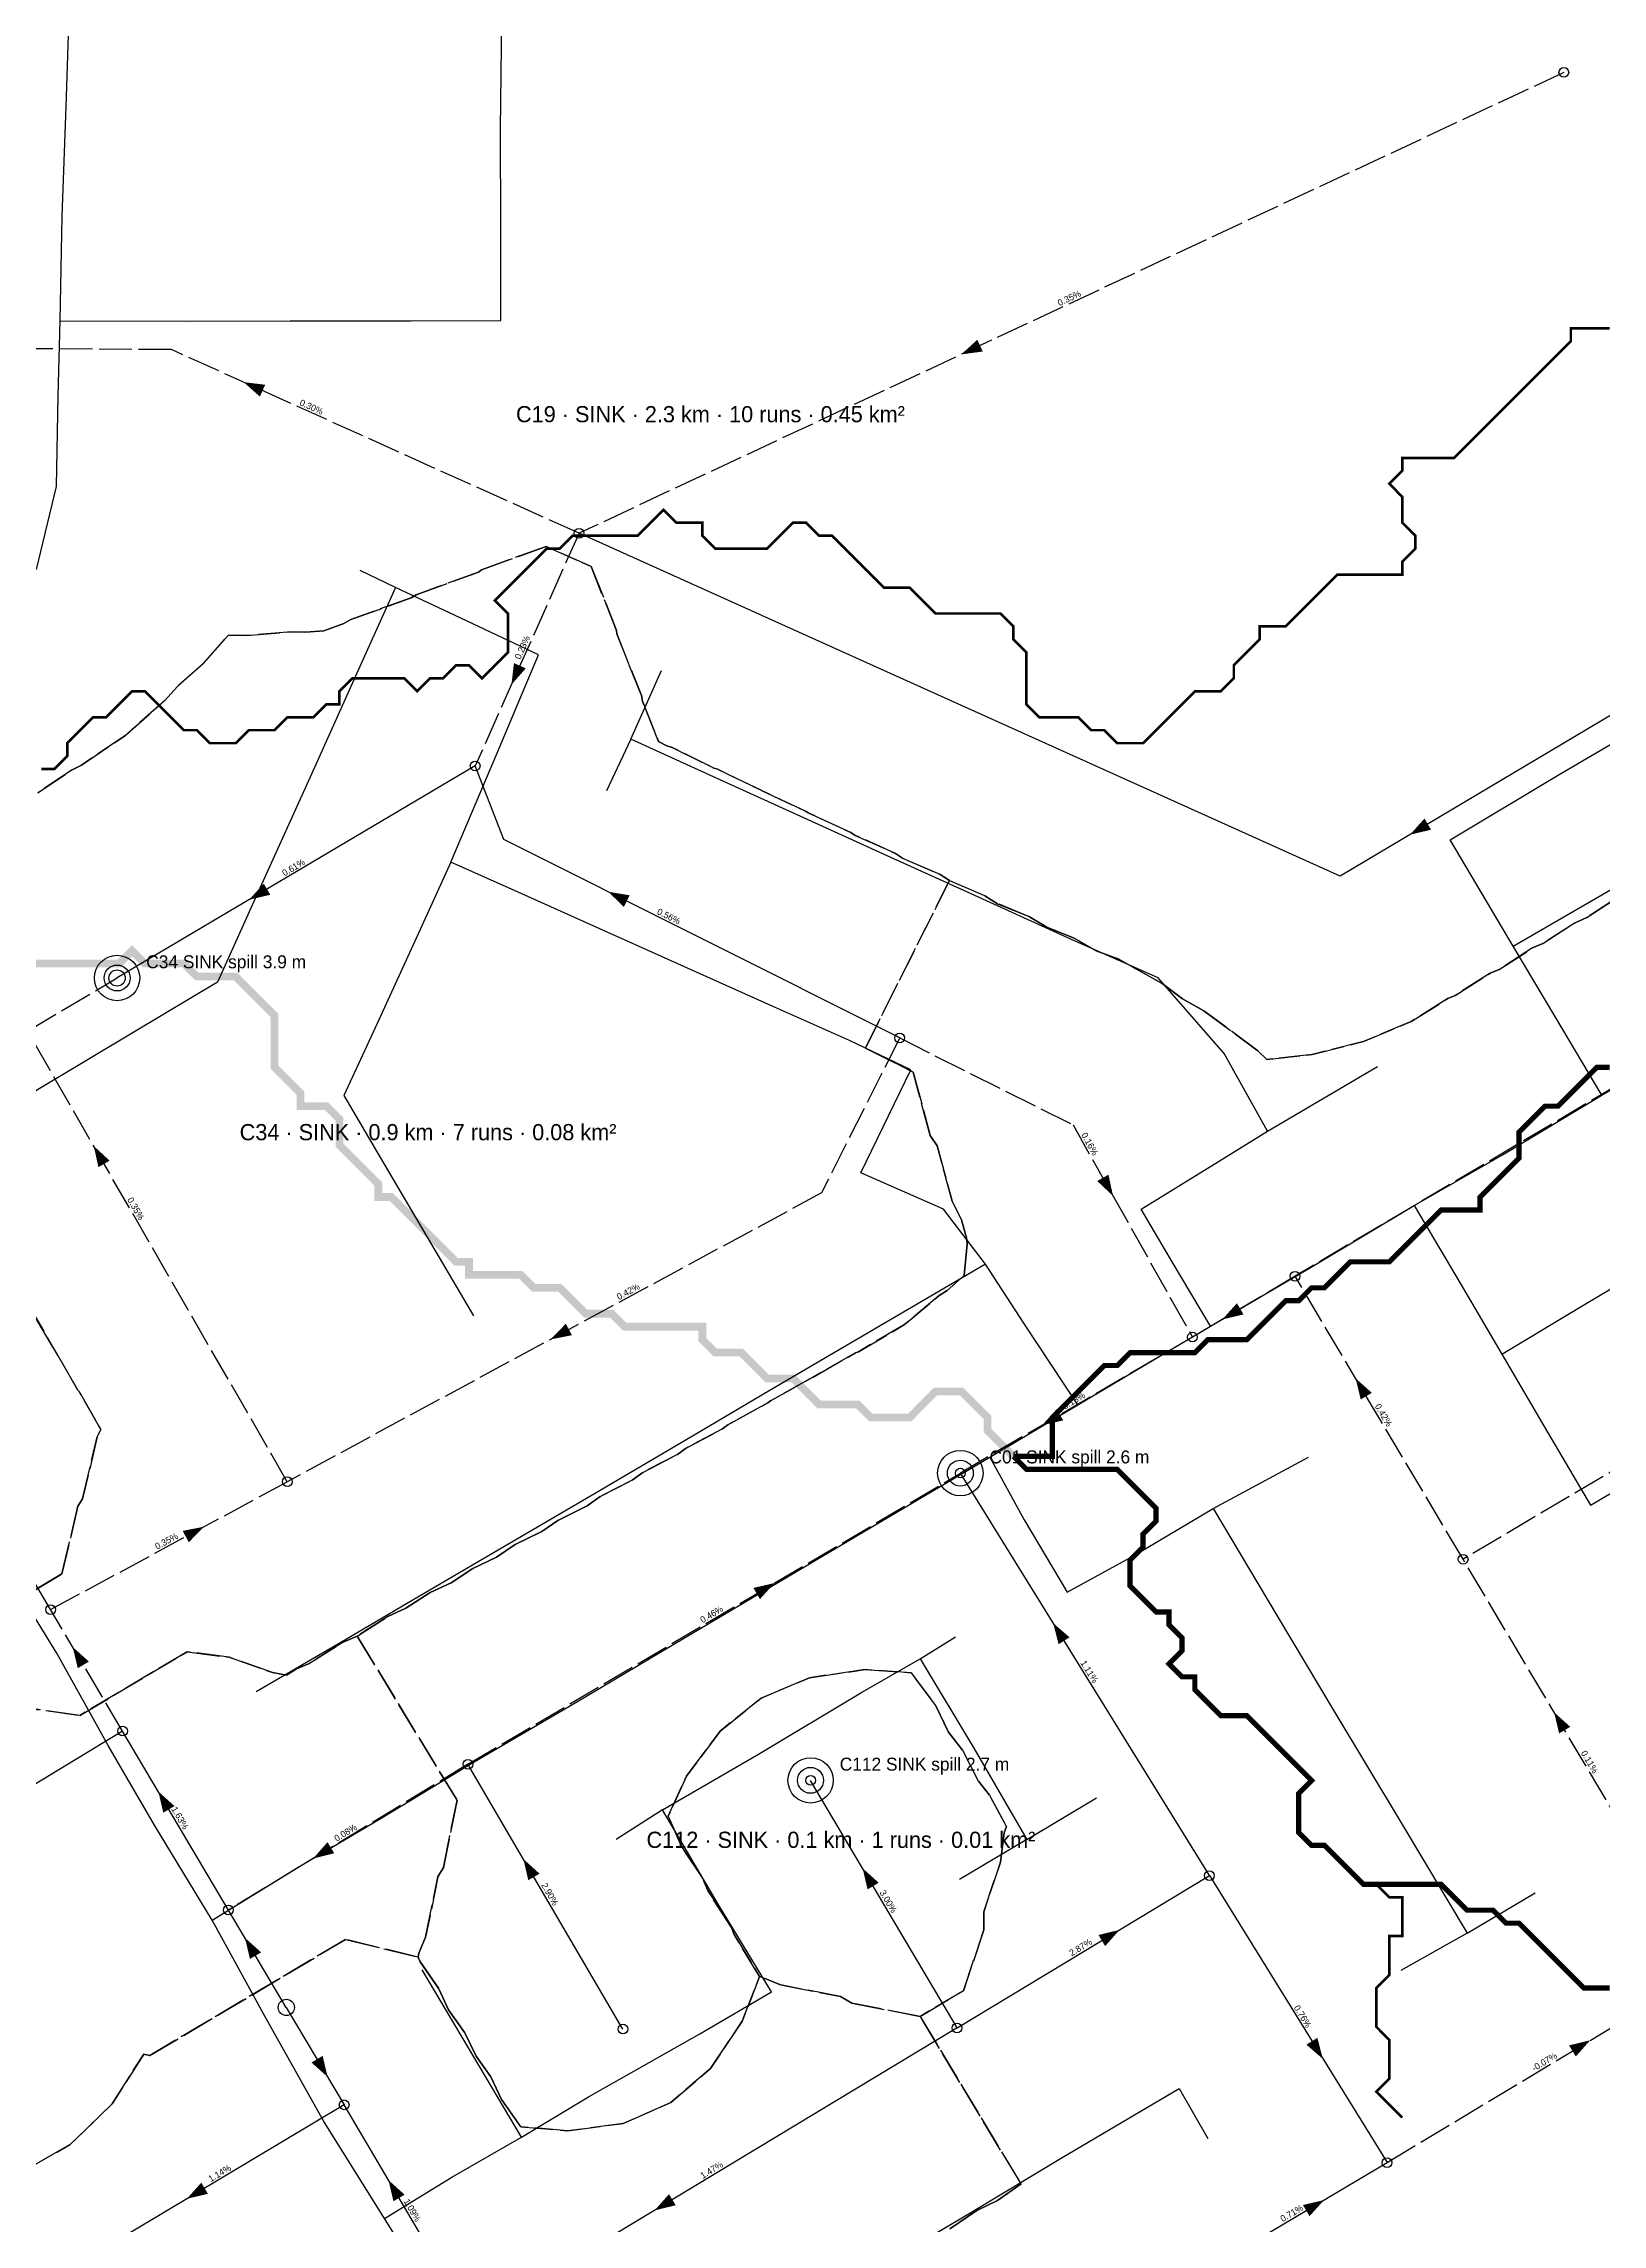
# Model space of a CAD drawing. Header units: metres. Extents: x 442821 to 452274, y 2561971 to 2571293.
# Drawn here: x 445036 to 445517, y 2566411 to 2567084 of the extents above; entities that cross this region are included whole.
import ezdxf
from ezdxf.enums import TextEntityAlignment as Align

# ---------------------------------------------------------------- set-up
doc = ezdxf.new("R2010")
doc.units = ezdxf.units.M
doc.header["$LTSCALE"] = 8
doc.linetypes.add('DASHED', pattern=[1.524, 1.27, -0.254])
for name, color, linetype in [('A_ARROWS', 7, 'Continuous'), ('A_BUILT_2006', 252, 'Continuous'), ('A_CATCH_LABEL', 7, 'Continuous'), ('A_CATCHMENTS', 7, 'Continuous'), ('A_GRADIENT', 8, 'Continuous'), ('A_JUNCTIONS', 8, 'Continuous'), ('A_OUTLET_LABEL', 7, 'Continuous'), ('A_OUTLETS', 7, 'Continuous'), ('A_RUNS', 7, 'Continuous'), ('A_STREAMS', 5, 'Continuous')]:
    doc.layers.add(name, color=color, linetype=linetype)

msp = doc.modelspace()

# ---------------------------------------------------------------- linework, layer by layer
at = {"layer": 'A_ARROWS', "color": 4}
for points in [[(445319.14, 2566988.24), (445324.09, 2566992.77), (445325.78, 2566989.14)], [(445097.66, 2566979.68), (445104.31, 2566978.88), (445102.67, 2566975.23)], [(445457.63, 2566840.03), (445462.11, 2566845.02), (445464.15, 2566841.58)]]:
    msp.add_solid(points, dxfattribs=at)
at = {"layer": 'A_ARROWS', "color": 3}
for points in [[(445180.31, 2566886.33), (445181.1, 2566892.99), (445184.75, 2566891.36)], [(445099.37, 2566819.96), (445103.86, 2566824.94), (445105.89, 2566821.5)], [(445210.19, 2566822.41), (445216.81, 2566821.33), (445215.02, 2566817.75)], [(445051.39, 2566743.98), (445056.31, 2566739.44), (445052.85, 2566737.44)], [(445192.41, 2566684.29), (445197.09, 2566689.1), (445198.99, 2566685.58)], [(445085.42, 2566626.48), (445080.74, 2566621.68), (445078.84, 2566625.2)], [(445044.93, 2566589.35), (445049.91, 2566584.86), (445046.47, 2566582.82)], [(445123.59, 2566456.66), (445118.6, 2566461.14), (445122.04, 2566463.19)], [(445080.12, 2566419.07), (445084.59, 2566424.07), (445086.64, 2566420.63)], [(445142.37, 2566424.85), (445147.34, 2566420.35), (445143.9, 2566418.32)], [(445224.5, 2566415.5), (445228.94, 2566420.52), (445231.01, 2566417.1)]]:
    msp.add_solid(points, dxfattribs=at)
at = {"layer": 'A_ARROWS', "color": 2}
for points in [[(445365.98, 2566728.56), (445361.1, 2566733.16), (445364.59, 2566735.12)], [(445399.72, 2566690.45), (445404.21, 2566695.44), (445406.25, 2566691.99)], [(445440.87, 2566672.27), (445445.86, 2566667.79), (445442.42, 2566665.74)], [(445344.07, 2566657.79), (445348.58, 2566662.75), (445350.6, 2566659.3)], [(445261.52, 2566609.11), (445257.03, 2566604.14), (445254.99, 2566607.58)], [(445347.51, 2566596.74), (445352.58, 2566592.35), (445349.18, 2566590.24)], [(445502.12, 2566569.21), (445507.11, 2566564.73), (445503.67, 2566562.69)], [(445184.01, 2566523.93), (445188.97, 2566519.42), (445185.52, 2566517.39)], [(445368.01, 2566502.08), (445363.56, 2566497.06), (445361.49, 2566500.49)], [(445430.73, 2566462.26), (445425.66, 2566466.65), (445429.06, 2566468.76)], [(445513.26, 2566468.01), (445508.81, 2566463), (445506.74, 2566466.42)], [(445431.11, 2566418.7), (445426.63, 2566413.72), (445424.59, 2566417.16)]]:
    msp.add_solid(points, dxfattribs=at)
at = {"layer": 'A_ARROWS', "color": 1}
for points in [[(445071.34, 2566544.77), (445076.32, 2566540.28), (445072.87, 2566538.24)], [(445119.13, 2566524.1), (445123.55, 2566529.14), (445125.63, 2566525.72)], [(445288.69, 2566521.1), (445293.67, 2566516.61), (445290.23, 2566514.57)], [(445098.07, 2566499.61), (445103.06, 2566495.13), (445099.62, 2566493.09)]]:
    msp.add_solid(points, dxfattribs=at)
at = {"layer": 'A_BUILT_2006', "color": 252}
for points in [[(445042.93, 2567064.74), (445043.77, 2567093)], [(445176.93, 2567057.75), (445177.32, 2567091.74)], [(445041.65, 2567030.93), (445042.93, 2567064.74)], [(445177.03, 2567027.07), (445176.93, 2567057.75)], [(445041.05, 2566998.57), (445041.65, 2567030.93)], [(445177.03, 2566998.66), (445177.03, 2567027.07)], [(445040.47, 2566975.44), (445041.05, 2566998.57)], [(445041.05, 2566998.57), (445080.32, 2566998.47)], [(445080.32, 2566998.47), (445112.04, 2566998.62)], [(445112.04, 2566998.62), (445149.27, 2566998.64)], [(445149.27, 2566998.64), (445177.03, 2566998.66)], [(445039.91, 2566947.47), (445040.47, 2566975.44)], [(445033.75, 2566921.9), (445039.91, 2566947.47)], [(445144.51, 2566916.29), (445133.62, 2566921.52)], [(445144.51, 2566916.29), (445132.62, 2566889.91)], [(445164.65, 2566906.85), (445144.51, 2566916.29)], [(445188.62, 2566895.52), (445164.65, 2566906.85)], [(445175.76, 2566865.03), (445188.62, 2566895.52)], [(445132.62, 2566889.91), (445118.56, 2566858.72)], [(445217.12, 2566869.52), (445226.62, 2566890.74)], [(445503.69, 2566858.61), (445533.74, 2566876.17)], [(445161.62, 2566831.52), (445175.76, 2566865.03)], [(445217.12, 2566869.52), (445209.62, 2566853.52)], [(445244.98, 2566856.84), (445217.12, 2566869.52)], [(445118.56, 2566858.72), (445102.68, 2566823.49)], [(445470.03, 2566838.41), (445503.69, 2566858.61)], [(445270.74, 2566845.12), (445244.98, 2566856.84)], [(445297.16, 2566833.1), (445270.74, 2566845.12)], [(445489.51, 2566805.6), (445470.03, 2566838.41)], [(445161.62, 2566831.52), (445151.59, 2566809.65)], [(445182.34, 2566822.25), (445161.62, 2566831.52)], [(445319.9, 2566822.76), (445297.16, 2566833.1)], [(445489.51, 2566805.6), (445522.71, 2566824.88)], [(445102.68, 2566823.49), (445089.62, 2566794.52)], [(445204.64, 2566812.28), (445182.34, 2566822.25)], [(445353.41, 2566807.61), (445319.9, 2566822.76)], [(445231.62, 2566800.21), (445204.64, 2566812.28)], [(445151.59, 2566809.65), (445138.83, 2566781.79)], [(445379.89, 2566795.84), (445353.41, 2566807.61)], [(445502.52, 2566783.74), (445489.51, 2566805.6)], [(445261.51, 2566786.85), (445231.62, 2566800.21)], [(445089.62, 2566794.52), (445063.74, 2566779.05)], [(445400.24, 2566772.49), (445379.89, 2566795.84)], [(445284.62, 2566776.52), (445261.51, 2566786.85)], [(445516.83, 2566759.67), (445502.52, 2566783.74)], [(445063.74, 2566779.05), (445033.56, 2566761.01)], [(445138.83, 2566781.79), (445128.62, 2566759.52)], [(445516.83, 2566759.67), (445551.51, 2566779.25)], [(445303.62, 2566767.52), (445284.62, 2566776.52)], [(445413.62, 2566748.52), (445400.24, 2566772.49)], [(445288.2, 2566735.72), (445303.62, 2566767.52)], [(445413.62, 2566748.52), (445447.62, 2566768.52)], [(445128.62, 2566759.52), (445143.86, 2566733.61)], [(445486.22, 2566741.26), (445516.83, 2566759.67)], [(445396.39, 2566737.84), (445413.62, 2566748.52)], [(445374.62, 2566724.52), (445396.39, 2566737.84)], [(445458.97, 2566725.62), (445486.22, 2566741.26)], [(445143.86, 2566733.61), (445158.02, 2566709.54)], [(445313.62, 2566724.52), (445288.2, 2566735.72)], [(445326.62, 2566707.52), (445313.62, 2566724.52)], [(445384.26, 2566708.26), (445374.62, 2566724.52)], [(445428.12, 2566707.21), (445458.97, 2566725.62)], [(445458.97, 2566725.62), (445473.09, 2566701.68)], [(445511.46, 2566695.02), (445538.42, 2566711.11)], [(445158.02, 2566709.54), (445168.62, 2566691.52)], [(445326.62, 2566707.52), (445306.79, 2566695.88)], [(445338.44, 2566689.26), (445326.62, 2566707.52)], [(445396.05, 2566688.37), (445384.26, 2566708.26)], [(445396.05, 2566688.37), (445428.12, 2566707.21)], [(445473.09, 2566701.68), (445485.94, 2566679.78)], [(445306.79, 2566695.88), (445282.73, 2566681.77)], [(445485.94, 2566679.78), (445511.46, 2566695.02)], [(445355.16, 2566664.12), (445338.44, 2566689.26)], [(445375.88, 2566676.41), (445396.05, 2566688.37)], [(445282.73, 2566681.77), (445259.89, 2566668.37)], [(445355.16, 2566664.12), (445375.88, 2566676.41)], [(445485.94, 2566679.78), (445499, 2566657.44)], [(445259.89, 2566668.37), (445233.89, 2566653.12)], [(445327.93, 2566647.97), (445355.16, 2566664.12)], [(445499, 2566657.44), (445513.32, 2566633.15)], [(445233.89, 2566653.12), (445204.69, 2566635.91)], [(445296.75, 2566629.49), (445327.93, 2566647.97)], [(445327.93, 2566647.97), (445338.59, 2566628.58)], [(445396.91, 2566632.12), (445426.29, 2566647.96)], [(445204.69, 2566635.91), (445173.72, 2566617.82)], [(445513.32, 2566633.15), (445525.83, 2566640.44)], [(445262.7, 2566609.32), (445296.75, 2566629.49)], [(445372.29, 2566617.47), (445396.91, 2566632.12)], [(445396.91, 2566632.12), (445416.76, 2566598.75)], [(445338.59, 2566628.58), (445351.83, 2566606.25)], [(445173.72, 2566617.82), (445148.45, 2566602.99)], [(445351.83, 2566606.25), (445372.29, 2566617.47)], [(445040.07, 2566587.22), (445026.39, 2566609.57)], [(445230.48, 2566590.19), (445262.7, 2566609.32)], [(445148.45, 2566602.99), (445128.9, 2566591.52)], [(445416.76, 2566598.75), (445434.1, 2566569.67)], [(445128.9, 2566591.52), (445101.55, 2566575.48)], [(445200.51, 2566572.42), (445230.48, 2566590.19)], [(445306.44, 2566585.75), (445317.39, 2566592.54)], [(445055.84, 2566559), (445040.07, 2566587.22)], [(445288.1, 2566575.24), (445306.44, 2566585.75)], [(445306.44, 2566585.75), (445323.01, 2566558.11)], [(445256.54, 2566556.32), (445288.1, 2566575.24)], [(445167.57, 2566553.19), (445200.51, 2566572.42)], [(445434.1, 2566569.67), (445454.92, 2566535.11)], [(445070.2, 2566534.39), (445055.84, 2566559)], [(445226.9, 2566539.07), (445256.54, 2566556.32)], [(445323.01, 2566558.11), (445339.39, 2566530.01)], [(445140.08, 2566536.58), (445167.57, 2566553.19)], [(445339.39, 2566530.01), (445360.92, 2566542.86)], [(445115.69, 2566522.11), (445140.08, 2566536.58)], [(445226.9, 2566539.07), (445212.62, 2566529.99)], [(445244.42, 2566509.44), (445226.9, 2566539.07)], [(445454.92, 2566535.11), (445475.32, 2566501.09)], [(445087.94, 2566505.06), (445070.2, 2566534.39)], [(445339.39, 2566530.01), (445318.6, 2566517.6)], [(445087.94, 2566505.06), (445115.69, 2566522.11)], [(445260.62, 2566483), (445244.42, 2566509.44)], [(445475.32, 2566501.09), (445496.29, 2566513.48)], [(445104.34, 2566475.28), (445087.94, 2566505.06)], [(445475.32, 2566501.09), (445454.84, 2566489.51)], [(445167.04, 2566465.63), (445152.74, 2566489.76)], [(445238.48, 2566469.97), (445260.62, 2566483)], [(445122.35, 2566443.13), (445104.34, 2566475.28)], [(445204.12, 2566450.53), (445238.48, 2566469.97)], [(445183.37, 2566438.08), (445167.04, 2566465.63)], [(445183.37, 2566438.08), (445204.12, 2566450.53)], [(445368.55, 2566442.58), (445386.44, 2566453.16)], [(445386.44, 2566453.16), (445395.22, 2566437.69)], [(445141.15, 2566413.01), (445122.35, 2566443.13)], [(445350.3, 2566431.78), (445368.55, 2566442.58)], [(445161.95, 2566425.71), (445183.37, 2566438.08)], [(445322.6, 2566415.13), (445350.3, 2566431.78)], [(445141.15, 2566413.01), (445161.95, 2566425.71)], [(445291, 2566396.43), (445322.6, 2566415.13)], [(445159.82, 2566383.04), (445141.15, 2566413.01)]]:
    msp.add_lwpolyline(points, dxfattribs=at)
at = {"layer": 'A_CATCHMENTS', "color": 3, "linetype": 'DASHED'}
for points in [[(445034.1, 2566852.95), (445044.57, 2566859.97), (445047.67, 2566861.53), (445060.99, 2566870.54), (445073.26, 2566881.33), (445077.24, 2566885.79), (445085.13, 2566892.8), (445092.87, 2566901.46), (445095.26, 2566901.63), (445098.63, 2566901.52), (445112.4, 2566902.64), (445116.72, 2566902.48), (445122.37, 2566902.99), (445128.54, 2566905.23), (445130.79, 2566906.42), (445149.37, 2566913.15), (445150.93, 2566914.1), (445170.19, 2566921.07), (445171.07, 2566921.77), (445191.01, 2566928.99), (445204.92, 2566922.78), (445212.77, 2566903.07), (445212.82, 2566902.02), (445220.43, 2566882.94), (445220.73, 2566881.27), (445225.72, 2566868.74), (445228.26, 2566867.47), (445229.94, 2566866.94), (445242.83, 2566860.6), (445243.69, 2566860.34), (445257.4, 2566853.73), (445257.44, 2566853.72), (445271.24, 2566847.23), (445271.92, 2566846.76), (445285.04, 2566840.73), (445286.45, 2566839.8), (445298.83, 2566834.22), (445300.97, 2566832.84), (445312.62, 2566827.71), (445315.5, 2566825.88), (445289.57, 2566774.19), (445304.3, 2566766.77), (445309.55, 2566747.25), (445311.75, 2566743.99), (445316.33, 2566726.96), (445319.2, 2566721.21), (445320.83, 2566715.17), (445320.97, 2566713.63), (445320.09, 2566704.02), (445314.75, 2566699.33), (445312.28, 2566697.79), (445301.65, 2566688.84), (445287.38, 2566680.49), (445286.51, 2566680.16), (445273.43, 2566672.68), (445273.38, 2566672.65), (445260.28, 2566665.33), (445259.44, 2566664.68), (445247.13, 2566657.97), (445245.5, 2566656.73), (445233.99, 2566650.61), (445231.55, 2566648.79), (445220.86, 2566643.23), (445217.6, 2566640.85), (445207.73, 2566635.84), (445203.64, 2566632.92), (445194.61, 2566628.45), (445189.68, 2566625.01), (445181.49, 2566621.04), (445175.71, 2566617.1), (445168.37, 2566613.63), (445161.73, 2566609.19), (445155.26, 2566606.21), (445147.76, 2566601.3), (445142.15, 2566598.78), (445132.7, 2566592.73), (445128.41, 2566590.9), (445117.67, 2566584.14), (445114.02, 2566582.61), (445110.93, 2566580.69), (445106.59, 2566581.47), (445093.21, 2566586.19), (445080.23, 2566587.9), (445047.07, 2566568.23), (445024.51, 2566571.43)], [(445001.2, 2566587.99), (445041.56, 2566611.92), (445041.56, 2566611.92), (445046.53, 2566632.79), (445047.93, 2566635.06), (445052.5, 2566654.24), (445053.55, 2566656.53), (445046.89, 2566668.2), (445046.5, 2566668.65), (445038.75, 2566682.04), (445038.69, 2566682.11), (445030.81, 2566695.54)], [(445029.28, 2566427.42), (445044.17, 2566435.79), (445057.07, 2566448.37), (445066.82, 2566463.74), (445068.57, 2566463.3), (445068.73, 2566463.29), (445129.07, 2566499.14), (445151.48, 2566493.68), (445152.01, 2566492.44), (445157.92, 2566483.9), (445160.87, 2566477.37), (445165.95, 2566470.32), (445169.39, 2566463.07), (445173.95, 2566456.71), (445177.23, 2566449.72), (445183.2, 2566441.33), (445197.64, 2566440.03), (445214.83, 2566442.35), (445229.54, 2566448.77), (445241.78, 2566459.29), (445251.55, 2566473.9), (445256.92, 2566487.66), (445257.33, 2566487.58), (445263.39, 2566485.08), (445281.88, 2566481.47), (445285.35, 2566479.48), (445306.42, 2566475.37), (445337.59, 2566423.7), (445330.35, 2566418.61), (445323.94, 2566415.52), (445315.65, 2566409.83)]]:
    msp.add_lwpolyline(points, dxfattribs=at)
at = {"layer": 'A_CATCHMENTS', "color": 4, "linetype": 'DASHED'}
for points in [[(445521.69, 2566820.67), (445512.23, 2566814.49), (445508.59, 2566812.87), (445498.67, 2566806.47), (445495.49, 2566805.07), (445485.11, 2566798.44), (445482.38, 2566797.26), (445471.54, 2566790.42), (445469.28, 2566789.46), (445457.98, 2566782.4), (445443.32, 2566776.22), (445427.4, 2566772.19), (445413.49, 2566770.67), (445410.66, 2566773.36), (445394.05, 2566785.71), (445387.44, 2566789.35), (445381.13, 2566794.15), (445367.75, 2566801.59), (445360.83, 2566804.19), (445353.98, 2566808.14), (445345.59, 2566811.45), (445340.2, 2566814.68), (445330.36, 2566818.73), (445326.41, 2566821.19), (445315.5, 2566825.88), (445312.62, 2566827.71), (445300.97, 2566832.84), (445298.83, 2566834.22), (445286.45, 2566839.8), (445285.04, 2566840.73), (445271.92, 2566846.76), (445271.24, 2566847.23), (445257.44, 2566853.72), (445257.4, 2566853.73), (445243.69, 2566860.34), (445242.83, 2566860.6), (445229.94, 2566866.94), (445228.26, 2566867.47), (445225.72, 2566868.74), (445220.73, 2566881.27), (445220.43, 2566882.94), (445212.82, 2566902.02), (445212.77, 2566903.07), (445204.92, 2566922.78), (445191.01, 2566928.99), (445171.07, 2566921.77), (445170.19, 2566921.07), (445150.93, 2566914.1), (445149.37, 2566913.15), (445130.79, 2566906.42), (445128.54, 2566905.23), (445122.37, 2566902.99), (445116.72, 2566902.48), (445112.4, 2566902.64), (445098.63, 2566901.52), (445095.26, 2566901.63), (445092.87, 2566901.46), (445085.13, 2566892.8), (445077.24, 2566885.79), (445073.26, 2566881.33), (445060.99, 2566870.54), (445047.67, 2566861.53), (445044.57, 2566859.97), (445034.1, 2566852.95)], [(445030.81, 2566695.54), (445038.69, 2566682.11), (445038.75, 2566682.04), (445046.5, 2566668.65), (445046.89, 2566668.2), (445053.55, 2566656.53), (445052.5, 2566654.24), (445047.93, 2566635.06), (445046.53, 2566632.79), (445041.56, 2566611.92), (445001.2, 2566587.99)]]:
    msp.add_lwpolyline(points, dxfattribs=at)
at = {"layer": 'A_CATCHMENTS', "color": 2, "linetype": 'DASHED'}
msp.add_lwpolyline([(445315.65, 2566409.83), (445323.94, 2566415.52), (445330.35, 2566418.61), (445337.59, 2566423.7), (445306.42, 2566475.37), (445319.79, 2566483.28), (445326.15, 2566502.09), (445326.09, 2566507.64), (445331.26, 2566522.96), (445332.38, 2566531.99), (445333.06, 2566534), (445327.9, 2566543.63), (445324.47, 2566547.94), (445319.53, 2566557.54), (445315.25, 2566563.11), (445311.15, 2566571.44), (445303.73, 2566581.41), (445289.46, 2566582.38), (445272.29, 2566579.89), (445257.38, 2566573.57), (445244.73, 2566563.44), (445234.33, 2566549.49), (445228.69, 2566537.18), (445232.83, 2566527.75), (445239.27, 2566518.15), (445240.9, 2566514.19), (445248.19, 2566502.8), (445249.02, 2566500.66), (445256.92, 2566487.66), (445251.55, 2566473.9), (445241.78, 2566459.29), (445229.54, 2566448.77), (445214.83, 2566442.35), (445197.64, 2566440.03), (445183.2, 2566441.33), (445177.23, 2566449.72), (445173.95, 2566456.71), (445169.39, 2566463.07), (445165.95, 2566470.32), (445160.87, 2566477.37), (445157.92, 2566483.9), (445152.01, 2566492.44), (445151.48, 2566493.68), (445151.72, 2566494.86), (445153.84, 2566499.8), (445157.63, 2566518.45), (445159.31, 2566521.29), (445163.53, 2566542.05), (445132.7, 2566592.73), (445142.15, 2566598.78), (445147.76, 2566601.3), (445155.26, 2566606.21), (445161.73, 2566609.19), (445168.37, 2566613.63), (445175.71, 2566617.1), (445181.49, 2566621.04), (445189.68, 2566625.01), (445194.61, 2566628.45), (445203.64, 2566632.92), (445207.73, 2566635.84), (445217.6, 2566640.85), (445220.86, 2566643.23), (445231.55, 2566648.79), (445233.99, 2566650.61), (445245.5, 2566656.73), (445247.13, 2566657.97), (445259.44, 2566664.68), (445260.28, 2566665.33), (445273.38, 2566672.65), (445273.43, 2566672.68), (445286.51, 2566680.16), (445287.38, 2566680.49), (445301.65, 2566688.84), (445312.28, 2566697.79), (445314.75, 2566699.33), (445320.09, 2566704.02), (445320.97, 2566713.63), (445320.83, 2566715.17), (445319.2, 2566721.21), (445316.33, 2566726.96), (445311.75, 2566743.99), (445309.55, 2566747.25), (445304.3, 2566766.77), (445289.57, 2566774.19), (445315.5, 2566825.88), (445326.41, 2566821.19), (445330.36, 2566818.73), (445340.2, 2566814.68), (445345.59, 2566811.45), (445353.98, 2566808.14), (445360.83, 2566804.19), (445367.75, 2566801.59), (445381.13, 2566794.15), (445387.44, 2566789.35), (445394.05, 2566785.71), (445410.66, 2566773.36), (445413.49, 2566770.67), (445427.4, 2566772.19), (445443.32, 2566776.22), (445457.98, 2566782.4), (445469.28, 2566789.46), (445471.54, 2566790.42), (445482.38, 2566797.26), (445485.11, 2566798.44), (445495.49, 2566805.07), (445498.67, 2566806.47), (445508.59, 2566812.87), (445512.23, 2566814.49), (445521.69, 2566820.67)], dxfattribs=at)
at = {"layer": 'A_CATCHMENTS', "color": 1, "linetype": 'DASHED'}
msp.add_lwpolyline([(445024.51, 2566571.43), (445047.07, 2566568.23), (445080.23, 2566587.9), (445093.21, 2566586.19), (445106.59, 2566581.47), (445110.93, 2566580.69), (445114.02, 2566582.61), (445117.67, 2566584.14), (445128.41, 2566590.9), (445132.7, 2566592.73), (445163.53, 2566542.05), (445159.31, 2566521.29), (445157.63, 2566518.45), (445153.84, 2566499.8), (445151.72, 2566494.86), (445151.48, 2566493.68), (445129.07, 2566499.14), (445068.73, 2566463.29), (445068.57, 2566463.3), (445066.82, 2566463.74), (445057.07, 2566448.37), (445044.17, 2566435.79), (445029.28, 2566427.42)], dxfattribs=at)
msp.add_lwpolyline([(445257.33, 2566487.58), (445256.92, 2566487.66), (445249.02, 2566500.66), (445248.19, 2566502.8), (445240.9, 2566514.19), (445239.27, 2566518.15), (445232.83, 2566527.75), (445228.69, 2566537.18), (445234.33, 2566549.49), (445244.73, 2566563.44), (445257.38, 2566573.57), (445272.29, 2566579.89), (445289.46, 2566582.38), (445303.73, 2566581.41), (445311.15, 2566571.44), (445315.25, 2566563.11), (445319.53, 2566557.54), (445324.47, 2566547.94), (445327.9, 2566543.63), (445333.06, 2566534), (445332.38, 2566531.99), (445331.26, 2566522.96), (445326.09, 2566507.64), (445326.15, 2566502.09), (445319.79, 2566483.28), (445306.42, 2566475.37), (445285.35, 2566479.48), (445281.88, 2566481.47), (445263.39, 2566485.08), (445257.33, 2566487.58)], close=True, dxfattribs=at)
at = {"layer": 'A_JUNCTIONS'}
for centre in [(445505.12, 2567075.26), (445201.18, 2566933.06), (445169.12, 2566861.27), (445300.14, 2566777.3), (445422.16, 2566703.75), (445390.5, 2566684.99), (445318.86, 2566643.02), (445111.12, 2566640.37), (445474.04, 2566616.45), (445038.08, 2566600.9), (445060.31, 2566563.41), (445166.9, 2566553.16), (445272.64, 2566548.21), (445395.74, 2566518.81), (445092.97, 2566508.19), (445214.74, 2566471.45), (445317.85, 2566471.82), (445128.69, 2566448.08), (445450.55, 2566430.24)]:
    msp.add_circle(centre, 1.5, dxfattribs=at)
at = {"layer": 'A_JUNCTIONS', "color": 30}
for centre in [(445058.6, 2566795.81), (445110.83, 2566478.14)]:
    msp.add_circle(centre, 2.5, dxfattribs=at)
at = {"layer": 'A_OUTLETS', "color": 1}
for centre, radius in [((445058.6, 2566795.81), 7), ((445058.6, 2566795.81), 4), ((445318.86, 2566643.02), 7), ((445318.86, 2566643.02), 4), ((445272.64, 2566548.21), 7), ((445272.64, 2566548.21), 4)]:
    msp.add_circle(centre, radius, dxfattribs=at)
at = {"layer": 'A_RUNS', "color": 4, "linetype": 'DASHED'}
for points in [[(445505.12, 2567075.26), (445201.18, 2566933.06)], [(445201.18, 2566933.06), (445075.39, 2566989.71), (445030.78, 2566990.01)], [(445038.08, 2566600.9), (445014.5, 2566640.66)]]:
    msp.add_lwpolyline(points, dxfattribs=at)
at = {"layer": 'A_RUNS', "color": 4}
msp.add_lwpolyline([(445830.7, 2567061.83), (445436.13, 2566827.24), (445201.18, 2566933.06)], dxfattribs=at)
at = {"layer": 'A_RUNS', "color": 3, "linetype": 'DASHED'}
for points in [[(445201.18, 2566933.06), (445169.12, 2566861.27)], [(445111.12, 2566640.37), (445030.95, 2566779.43), (445058.6, 2566795.81)], [(445300.14, 2566777.3), (445276.03, 2566729.48), (445111.12, 2566640.37)], [(445038.08, 2566600.9), (445111.12, 2566640.37)], [(445060.31, 2566563.41), (445038.08, 2566600.9)]]:
    msp.add_lwpolyline(points, dxfattribs=at)
at = {"layer": 'A_RUNS', "color": 3}
for points in [[(445169.12, 2566861.27), (445058.6, 2566795.81)], [(445300.14, 2566777.3), (445177.94, 2566838.59), (445169.12, 2566861.27)], [(445110.83, 2566478.14), (445128.69, 2566448.08)], [(445317.85, 2566471.82), (445167.97, 2566381.4)], [(445128.69, 2566448.08), (445053.46, 2566403.15)], [(445167.97, 2566381.4), (445128.69, 2566448.08)]]:
    msp.add_lwpolyline(points, dxfattribs=at)
at = {"layer": 'A_RUNS', "color": 2, "linetype": 'DASHED'}
for points in [[(445679.74, 2566856.38), (445422.16, 2566703.75)], [(445300.14, 2566777.3), (445353.67, 2566750.45), (445390.5, 2566684.99)], [(445643.11, 2566716.57), (445474.04, 2566616.45)], [(445422.16, 2566703.75), (445390.5, 2566684.99)], [(445474.04, 2566616.45), (445422.16, 2566703.75)], [(445390.5, 2566684.99), (445318.86, 2566643.02)], [(445166.9, 2566553.16), (445318.86, 2566643.02)], [(445549.35, 2566489.75), (445474.04, 2566616.45)], [(445450.55, 2566430.24), (445549.35, 2566489.75)]]:
    msp.add_lwpolyline(points, dxfattribs=at)
at = {"layer": 'A_RUNS', "color": 2}
for points in [[(445395.74, 2566518.81), (445318.86, 2566643.02)], [(445214.74, 2566471.45), (445166.9, 2566553.16)], [(445317.85, 2566471.82), (445395.74, 2566518.81)], [(445395.74, 2566518.81), (445450.55, 2566430.24)], [(445393.35, 2566396.31), (445450.55, 2566430.24)]]:
    msp.add_lwpolyline(points, dxfattribs=at)
at = {"layer": 'A_RUNS', "color": 1}
for points in [[(445060.31, 2566563.41), (444984.95, 2566517.68)], [(445092.97, 2566508.19), (445060.31, 2566563.41)], [(445317.85, 2566471.82), (445272.64, 2566548.21)], [(445110.83, 2566478.14), (445092.97, 2566508.19)]]:
    msp.add_lwpolyline(points, dxfattribs=at)
at = {"layer": 'A_RUNS', "color": 1, "linetype": 'DASHED'}
msp.add_lwpolyline([(445166.9, 2566553.16), (445092.97, 2566508.19)], dxfattribs=at)
at = {"layer": 'A_STREAMS', "color": 5}
for points, const_width in [([(445519.27, 2566996.32), (445515.27, 2566996.32), (445511.27, 2566996.32), (445507.27, 2566996.32), (445507.27, 2566992.32), (445503.27, 2566988.32), (445499.27, 2566984.32), (445495.27, 2566980.32), (445491.27, 2566976.32), (445487.27, 2566972.31), (445483.27, 2566968.31), (445479.27, 2566964.31), (445475.27, 2566960.31), (445471.26, 2566956.31), (445467.26, 2566956.31), (445463.26, 2566956.31), (445459.26, 2566956.31), (445455.26, 2566956.31), (445455.26, 2566952.31), (445451.26, 2566948.31), (445455.26, 2566944.3), (445455.26, 2566940.3), (445455.26, 2566936.3), (445459.26, 2566932.3), (445459.26, 2566928.3), (445455.26, 2566924.3), (445455.26, 2566920.3), (445451.26, 2566920.3), (445447.26, 2566920.3), (445443.26, 2566920.3), (445439.26, 2566920.3), (445435.26, 2566920.3), (445431.26, 2566916.29), (445427.26, 2566912.29), (445423.26, 2566908.29), (445419.26, 2566904.29), (445415.26, 2566904.29), (445411.26, 2566904.29), (445411.26, 2566900.29), (445407.26, 2566896.29), (445403.26, 2566892.29), (445403.26, 2566888.28), (445399.25, 2566884.28), (445395.25, 2566884.28), (445391.25, 2566884.28), (445387.25, 2566880.28), (445383.25, 2566876.28), (445379.25, 2566872.28), (445375.25, 2566868.28), (445371.25, 2566868.28), (445367.25, 2566868.28), (445363.25, 2566872.28), (445359.25, 2566872.28), (445355.25, 2566876.28), (445351.25, 2566876.28), (445347.25, 2566876.28), (445343.25, 2566876.28), (445339.25, 2566880.28), (445339.25, 2566884.28), (445339.25, 2566888.28), (445339.25, 2566892.29), (445339.25, 2566896.29), (445335.25, 2566900.29), (445335.25, 2566904.29), (445331.25, 2566908.29), (445327.25, 2566908.29), (445323.24, 2566908.29), (445319.24, 2566908.29), (445315.24, 2566908.29), (445311.24, 2566908.29), (445307.24, 2566912.29), (445303.24, 2566916.29), (445299.24, 2566916.29), (445295.24, 2566916.29), (445291.24, 2566920.3), (445287.24, 2566924.3), (445283.24, 2566928.3), (445279.24, 2566932.3), (445275.24, 2566932.3), (445271.24, 2566936.3), (445267.24, 2566936.3), (445263.24, 2566932.3), (445259.24, 2566928.3), (445255.24, 2566928.3), (445251.23, 2566928.3), (445247.23, 2566928.3), (445243.23, 2566928.3), (445239.23, 2566932.3), (445239.23, 2566936.3), (445235.23, 2566936.3), (445231.23, 2566936.3), (445227.23, 2566940.3), (445223.23, 2566936.3), (445219.23, 2566932.3), (445215.23, 2566932.3), (445211.23, 2566932.3), (445207.23, 2566932.3), (445203.23, 2566932.3), (445199.23, 2566932.3), (445195.23, 2566928.3), (445191.23, 2566928.3), (445187.23, 2566924.3), (445183.23, 2566920.3), (445179.22, 2566916.29), (445175.22, 2566912.29), (445179.22, 2566908.29), (445179.22, 2566904.29), (445179.22, 2566900.29), (445179.22, 2566896.29), (445175.22, 2566892.29), (445171.22, 2566888.28), (445167.22, 2566892.29), (445163.22, 2566892.29), (445159.22, 2566888.28), (445155.22, 2566888.28), (445151.22, 2566884.28), (445147.22, 2566888.28), (445143.22, 2566888.28), (445139.22, 2566888.28), (445135.22, 2566888.28), (445131.22, 2566888.28), (445127.22, 2566884.28), (445127.22, 2566880.28), (445123.22, 2566880.28), (445119.22, 2566876.28), (445115.22, 2566876.28), (445111.22, 2566876.28), (445107.21, 2566872.28), (445103.21, 2566872.28), (445099.21, 2566872.28), (445095.21, 2566868.28), (445091.21, 2566868.28), (445087.21, 2566868.28), (445083.21, 2566872.28), (445079.21, 2566872.28), (445075.21, 2566876.28), (445071.21, 2566880.28), (445067.21, 2566884.28), (445063.21, 2566884.28), (445059.21, 2566880.28), (445055.21, 2566876.28), (445051.21, 2566876.28), (445047.21, 2566872.28), (445043.21, 2566868.28), (445043.21, 2566864.28), (445039.21, 2566860.27), (445035.2, 2566860.27)], 0.8), ([(445335.25, 2566648.2), (445331.25, 2566652.2), (445327.25, 2566656.2), (445327.25, 2566660.2), (445323.24, 2566664.21), (445319.24, 2566668.21), (445315.24, 2566668.21), (445311.24, 2566668.21), (445307.24, 2566664.21), (445303.24, 2566660.2), (445299.24, 2566660.2), (445295.24, 2566660.2), (445291.24, 2566660.2), (445287.24, 2566664.21), (445283.24, 2566664.21), (445279.24, 2566664.21), (445275.24, 2566664.21), (445271.24, 2566668.21), (445267.24, 2566672.21), (445263.24, 2566672.21), (445259.24, 2566672.21), (445255.24, 2566676.21), (445251.23, 2566680.21), (445247.23, 2566680.21), (445243.23, 2566680.21), (445239.23, 2566684.21), (445239.23, 2566688.21), (445235.23, 2566688.21), (445231.23, 2566688.21), (445227.23, 2566688.21), (445223.23, 2566688.21), (445219.23, 2566688.21), (445215.23, 2566688.21), (445211.23, 2566692.22), (445207.23, 2566692.22), (445203.23, 2566692.22), (445199.23, 2566696.22), (445195.23, 2566700.22), (445191.23, 2566700.22), (445187.23, 2566700.22), (445183.23, 2566704.22), (445179.22, 2566704.22), (445175.22, 2566704.22), (445171.22, 2566704.22), (445167.22, 2566704.22), (445167.22, 2566708.22), (445163.22, 2566708.22), (445159.22, 2566712.22), (445155.22, 2566716.22), (445151.22, 2566720.23), (445147.22, 2566724.23), (445143.22, 2566728.23), (445139.22, 2566728.23), (445139.22, 2566732.23), (445135.22, 2566736.23), (445131.22, 2566740.23), (445127.22, 2566744.23), (445127.22, 2566748.24), (445127.22, 2566752.24), (445123.22, 2566756.24), (445119.22, 2566756.24), (445115.22, 2566756.24), (445115.22, 2566760.24), (445111.22, 2566764.24), (445107.21, 2566768.24), (445107.21, 2566772.24), (445107.21, 2566776.25), (445107.21, 2566780.25), (445107.21, 2566784.25), (445103.21, 2566788.25), (445099.21, 2566792.25), (445095.21, 2566796.25), (445091.21, 2566796.25), (445087.21, 2566796.25), (445083.21, 2566796.25), (445079.21, 2566800.25), (445075.21, 2566800.25), (445071.21, 2566800.25), (445067.21, 2566800.25), (445063.21, 2566804.26), (445059.21, 2566800.25), (445055.21, 2566800.25), (445051.21, 2566800.25), (445047.21, 2566800.25), (445043.21, 2566800.25), (445039.21, 2566800.25), (445035.2, 2566800.25), (445031.2, 2566800.25)], 2.4), ([(445519.27, 2566768.24), (445515.27, 2566768.24), (445511.27, 2566764.24), (445507.27, 2566760.24), (445503.27, 2566756.24), (445499.27, 2566756.24), (445495.27, 2566752.24), (445491.27, 2566748.24), (445491.27, 2566744.23), (445491.27, 2566740.23), (445487.27, 2566736.23), (445483.27, 2566732.23), (445479.27, 2566728.23), (445479.27, 2566724.23), (445475.27, 2566724.23), (445471.26, 2566724.23), (445467.26, 2566724.23), (445463.26, 2566720.23), (445459.26, 2566716.22), (445455.26, 2566712.22), (445451.26, 2566708.22), (445447.26, 2566708.22), (445443.26, 2566708.22), (445439.26, 2566708.22), (445435.26, 2566704.22), (445431.26, 2566700.22), (445427.26, 2566700.22), (445423.26, 2566696.22), (445419.26, 2566696.22), (445415.26, 2566692.22), (445411.26, 2566688.21), (445407.26, 2566684.21), (445403.26, 2566684.21), (445399.25, 2566684.21), (445395.25, 2566684.21), (445391.25, 2566680.21), (445387.25, 2566680.21), (445383.25, 2566680.21), (445379.25, 2566680.21), (445375.25, 2566680.21), (445371.25, 2566680.21), (445367.25, 2566676.21), (445363.25, 2566676.21), (445359.25, 2566672.21), (445355.25, 2566668.21), (445351.25, 2566664.21), (445347.25, 2566660.2), (445347.25, 2566656.2), (445347.25, 2566652.2), (445347.25, 2566648.2), (445343.25, 2566648.2), (445339.25, 2566648.2), (445335.25, 2566648.2)], 1.6), ([(445447.26, 2566516.15), (445443.26, 2566516.15), (445439.26, 2566520.16), (445435.26, 2566524.16), (445431.26, 2566528.16), (445427.26, 2566528.16), (445423.26, 2566532.16), (445423.26, 2566536.16), (445423.26, 2566540.16), (445423.26, 2566544.16), (445427.26, 2566548.17), (445423.26, 2566552.17), (445419.26, 2566556.17), (445415.26, 2566560.17), (445411.26, 2566564.17), (445407.26, 2566568.17), (445403.26, 2566568.17), (445399.25, 2566568.17), (445395.25, 2566572.17), (445391.25, 2566576.18), (445391.25, 2566580.18), (445387.25, 2566580.18), (445383.25, 2566584.18), (445387.25, 2566588.18), (445387.25, 2566592.18), (445383.25, 2566596.18), (445383.25, 2566600.18), (445379.25, 2566600.18), (445375.25, 2566604.19), (445371.25, 2566608.19), (445371.25, 2566612.19), (445371.25, 2566616.19), (445375.25, 2566620.19), (445375.25, 2566624.19), (445379.25, 2566628.19), (445379.25, 2566632.2), (445375.25, 2566636.2), (445371.25, 2566640.2), (445367.25, 2566644.2), (445363.25, 2566644.2), (445359.25, 2566644.2), (445355.25, 2566644.2), (445351.25, 2566644.2), (445347.25, 2566644.2), (445343.25, 2566644.2), (445339.25, 2566644.2), (445335.25, 2566648.2)], 1.6), ([(445519.27, 2566484.14), (445515.27, 2566484.14), (445511.27, 2566484.14), (445507.27, 2566488.14), (445503.27, 2566492.15), (445499.27, 2566496.15), (445495.27, 2566500.15), (445491.27, 2566504.15), (445487.27, 2566504.15), (445483.27, 2566508.15), (445479.27, 2566508.15), (445475.27, 2566508.15), (445471.26, 2566512.15), (445467.26, 2566516.15), (445463.26, 2566516.15), (445459.26, 2566516.15), (445455.26, 2566516.15), (445451.26, 2566516.15), (445447.26, 2566516.15)], 1.6), ([(445455.26, 2566444.13), (445451.26, 2566448.13), (445447.26, 2566452.13), (445451.26, 2566456.13), (445451.26, 2566460.14), (445451.26, 2566464.14), (445451.26, 2566468.14), (445447.26, 2566472.14), (445447.26, 2566476.14), (445447.26, 2566480.14), (445447.26, 2566484.14), (445451.26, 2566488.14), (445451.26, 2566492.15), (445451.26, 2566496.15), (445451.26, 2566500.15), (445455.26, 2566500.15), (445455.26, 2566504.15), (445455.26, 2566508.15), (445455.26, 2566512.15), (445451.26, 2566512.15), (445447.26, 2566516.15)], 0.8)]:
    msp.add_lwpolyline(points, dxfattribs=dict(at, const_width=const_width))

# ---------------------------------------------------------------- texts
at = {"layer": 'A_CATCH_LABEL', "color": 4}
msp.add_text('C19 · SINK · 2.3 km · 10 runs · 0.45 km²', height=5, dxfattribs=at).set_placement((445241.74, 2566969.8), align=Align.MIDDLE_CENTER)
at = {"layer": 'A_CATCH_LABEL', "color": 3}
msp.add_text('C34 · SINK · 0.9 km · 7 runs · 0.08 km²', height=5, dxfattribs=at).set_placement((445154.58, 2566748.24), align=Align.MIDDLE_CENTER)
at = {"layer": 'A_CATCH_LABEL', "color": 1}
msp.add_text('C112 · SINK · 0.1 km · 1 runs · 0.01 km²', height=5, dxfattribs=at).set_placement((445282.01, 2566529.87), align=Align.MIDDLE_CENTER)
at = {"layer": 'A_GRADIENT', "color": 4}
for s, rotation, p in [('0.35%', 25.07405, (445353.15, 2567004.16)), ('0.30%', 335.75453, (445117.95, 2566970.54))]:
    msp.add_text(s, height=2, rotation=rotation, dxfattribs=at).set_placement(p, align=Align.BOTTOM_CENTER)
at = {"layer": 'A_GRADIENT', "color": 3}
for s, rotation, p in [('0.23%', 65.92974, (445185.15, 2566897.16)), ('0.61%', 30.63711, (445113.86, 2566828.54)), ('0.56%', 333.36274, (445228.16, 2566813.4)), ('0.35%', 299.96434, (445063.01, 2566723.82)), ('0.42%', 28.38395, (445217.13, 2566697.65)), ('0.35%', 28.38395, (445074.6, 2566620.63)), ('1.14%', 30.84394, (445091.08, 2566425.61)), ('1.47%', 31.10208, (445242.91, 2566426.61)), ('1.09%', 300.49725, (445148.33, 2566414.74))]:
    msp.add_text(s, height=2, rotation=rotation, dxfattribs=at).set_placement(p, align=Align.BOTTOM_CENTER)
at = {"layer": 'A_GRADIENT', "color": 2}
for s, rotation, p in [('0.16%', -60.63226, (445357.4, 2566743.81)), ('0.18%', 30.36161, (445354.68, 2566664.01)), ('0.42%', 300.72636, (445448.1, 2566660.1)), ('0.46%', 30.5968, (445242.88, 2566598.09)), ('1.11%', 301.75255, (445357.3, 2566580.92)), ('0.11%', 300.72636, (445511.7, 2566553.1)), ('2.90%', 300.34477, (445190.82, 2566512.3)), ('2.87%', 31.10208, (445356.79, 2566495.32)), ('0.76%', -58.24745, (445423.15, 2566474.52)), ('-0.07%', 31.06586, (445499.95, 2566460)), ('0.71%', 30.67662, (445421.95, 2566413.27))]:
    msp.add_text(s, height=2, rotation=rotation, dxfattribs=at).set_placement(p, align=Align.BOTTOM_CENTER)
at = {"layer": 'A_GRADIENT', "color": 1}
for s, rotation, p in [('1.63%', 300.60524, (445076.64, 2566535.8)), ('0.08%', 31.31174, (445129.94, 2566530.68)), ('3.00%', 300.61695, (445295.25, 2566510.02))]:
    msp.add_text(s, height=2, rotation=rotation, dxfattribs=at).set_placement(p, align=Align.BOTTOM_CENTER)
at = {"layer": 'A_OUTLET_LABEL', "color": 1}
for s, p in [('C34 SINK spill 3.9 m', (445067.6, 2566798.81)), ('C01 SINK spill 2.6 m', (445327.86, 2566646.02)), ('C112 SINK spill 2.7 m', (445281.64, 2566551.21))]:
    msp.add_text(s, height=4, dxfattribs=at).set_placement(p)

doc.saveas('drawing.dxf')
